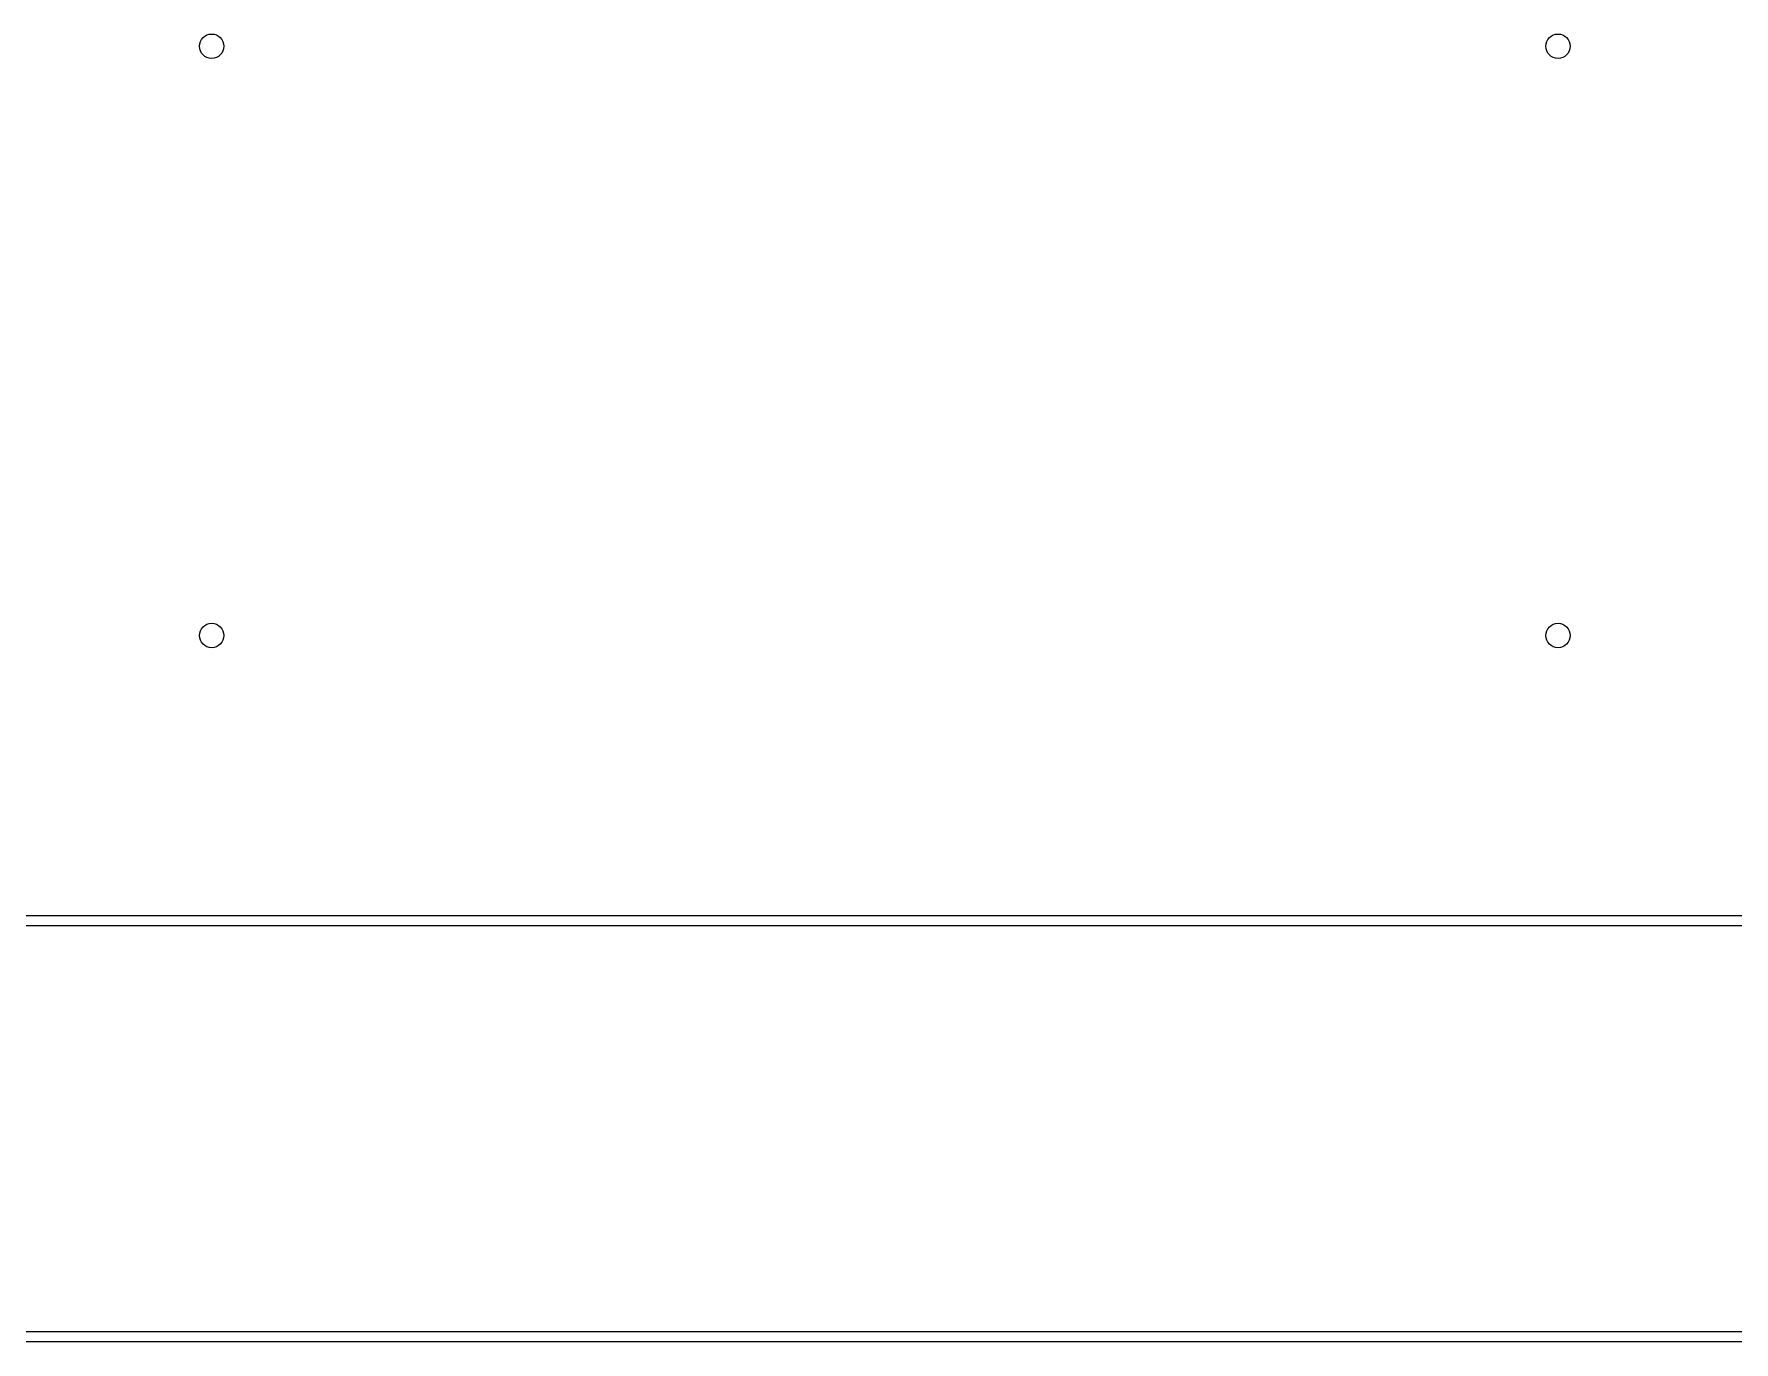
# Model space of a CAD drawing. Header units: inches. Extents: x -1 to 5.83, y -0.16 to 3.73.
# Drawn here: x 2.95 to 3.91, y -0.136 to 0.602 of the extents above; entities that cross this region are included whole.
import ezdxf

# ---------------------------------------------------------------- set-up
doc = ezdxf.new("R2010")
doc.units = ezdxf.units.IN
doc.header["$MEASUREMENT"] = 0
doc.layers.add('BLACK', color=250, linetype='CONTINUOUS')

msp = doc.modelspace()

# ---------------------------------------------------------------- linework, layer by layer
at = {"layer": 'BLACK', "linetype": 'CONTINUOUS'}
for p, q in [((5.38, 0.09902), (0, 0.09902)), ((0.00295, 0.10492), (5.37705, 0.10492)), ((0.01207, -0.12988), (5.36793, -0.12988)), ((5.36793, -0.13579), (0.01207, -0.13579))]:
    msp.add_line(p, q, dxfattribs=at)
at = {"layer": 'BLACK'}
for centre in [(3.05063, 0.59531), (3.05063, 0.59531), (3.81047, 0.59531), (3.81047, 0.59531), (3.05063, 0.26283), (3.05063, 0.26283), (3.81047, 0.26283), (3.81047, 0.26283)]:
    msp.add_circle(centre, 0.00689, dxfattribs=at)

doc.saveas('drawing.dxf')
